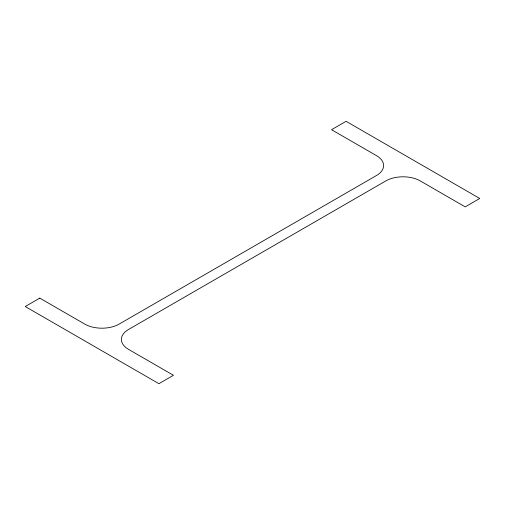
<?xml version="1.0" encoding="UTF-8"?>
<svg xmlns="http://www.w3.org/2000/svg" width="505" height="505" viewBox="0 0 505 505"><rect width="100%" height="100%" fill="white"/><g stroke="black" fill="none" stroke-linecap="round" stroke-linejoin="round"><path stroke-width="0.76" d="M39.794 298.127L25.25 306.522L158.923 383.699L173.468 375.303L128.516 349.353A24.328 14.045 0 0 1 128.516 329.487L385.845 180.916A24.328 14.045 0 0 1 420.248 180.916L465.206 206.873L479.75 198.478L346.077 121.301L331.533 129.697L376.484 155.647A24.328 14.045 0 0 1 376.484 175.513L119.155 324.084A24.328 14.045 0 0 1 84.752 324.084L39.794 298.127"/></g></svg>
